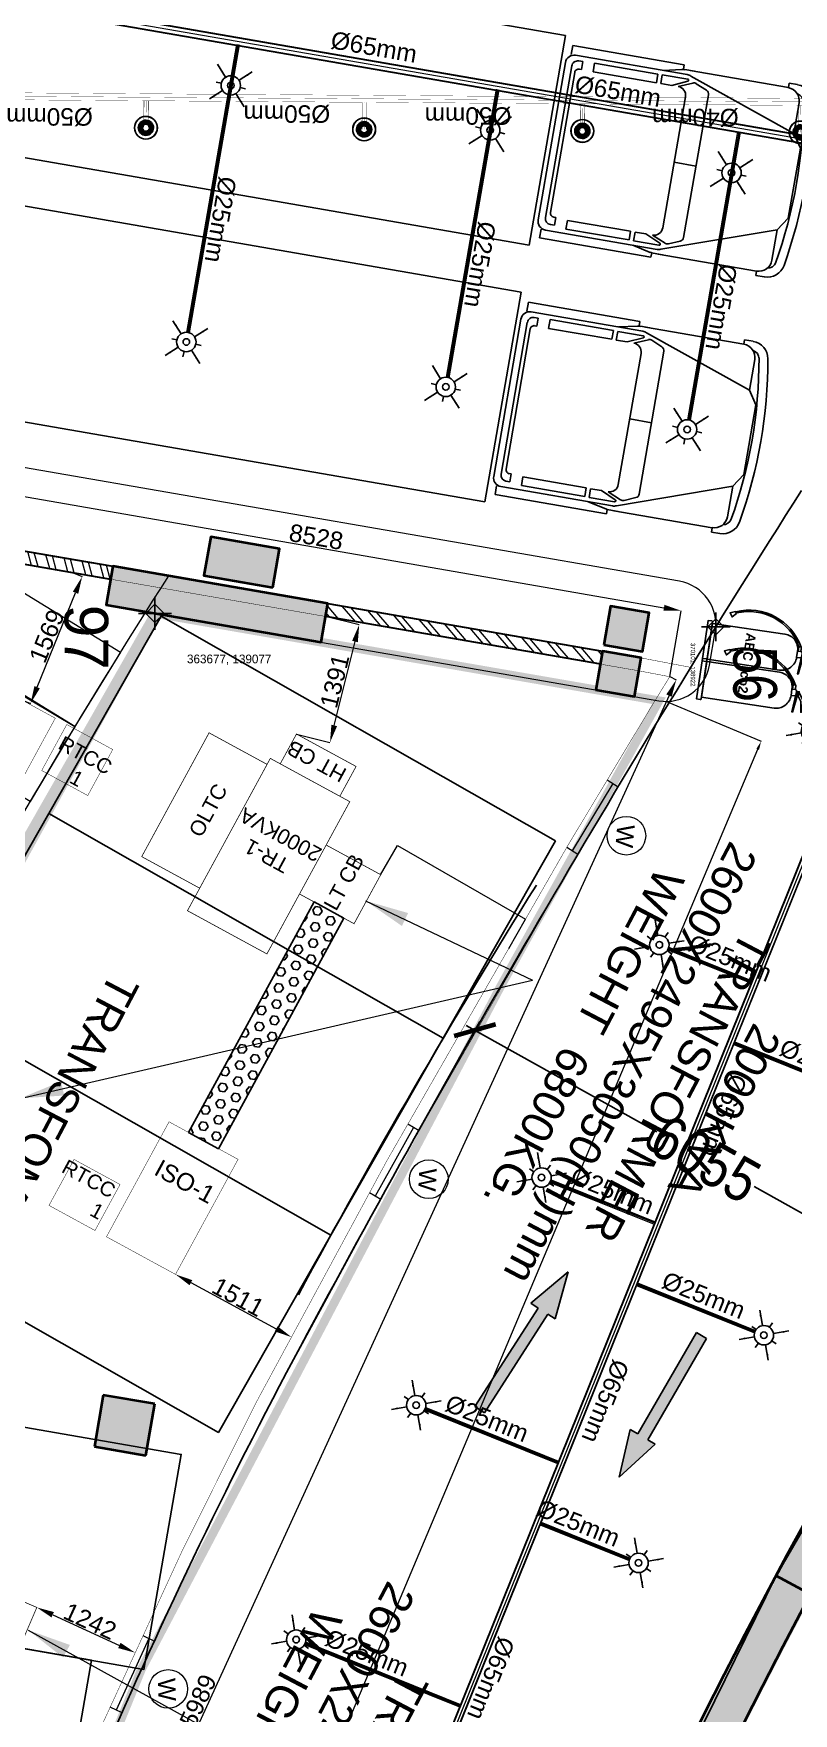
# Model space of a CAD drawing. Header units: inches. Extents: x 257070 to 799932, y -17980 to 269260.
# Drawn here: x 362286 to 370991, y 126474 to 145720 of the extents above; entities that cross this region are included whole.
import ezdxf

# ---------------------------------------------------------------- set-up
doc = ezdxf.new("R2010")
doc.units = ezdxf.units.IN
doc.header["$MEASUREMENT"] = 0
doc.header["$PDMODE"] = 99
doc.header["$PDSIZE"] = 100
for name, color, linetype in [('0-AES-F-SPRINKLER', 10, 'Continuous'), ('0-aes-ff Nozzel', 30, 'Continuous'), ('0-aes-water curtan pipe', 200, 'Continuous'), ('0-F-AES-FIRE EXTINGUISHER', 1, 'Continuous'), ("0_AES_DUCT MARKING'", 53, 'Continuous'), ('2 wheeler barrier', 170, 'Continuous'), ('basement1_AP$0$A-_ROAD----_E-_-', 2, 'Continuous'), ('basement1_AP$0$A-_SITELNSP_E-N-', 9, 'Continuous'), ('DSP_COLUMN HATCH', 8, 'Continuous'), ('DSP_MISCELANEOUS', 252, 'Continuous'), ('DSP_R.C.C. HATCH', 8, 'Continuous'), ('DSP_SLAB CO-ORDINATES', 160, 'Continuous'), ('DSP_TREE CO-ORDINATES', 206, 'Continuous'), ('RETAIL', 40, 'Continuous'), ('VL-EL-TRAY (TR-3)', 4, 'Continuous')]:
    doc.layers.add(name, color=color, linetype=linetype)
for name, color, linetype, lineweight in [('0-AES-F-SPRINKLER PIPE', 10, 'Continuous', 15), ('0-aes-FF-Sprinkler Header', 5, 'Continuous', 0), ('0-AES-P-INFRA', 7, 'Continuous', 13), ('07--DIM-2', 2, 'Continuous', 25), ('0_AES_TEXT', 7, 'Continuous', 9), ('E--CONCRETE-4', 4, 'Continuous', 40), ('E--CONCRETE-SHADE', 253, 'Continuous', 20), ('F--BRICKWALL HATCH', 252, 'Continuous', 20), ('F--BRICKWALL-3', 252, 'Continuous', 30), ('Q--KERBS-0', 1, 'Continuous', 20), ('Q--PARKING', 253, 'Continuous', 13), ('VL-MEP-EQPT', 6, 'Continuous', 0)]:
    doc.layers.add(name, color=color, linetype=linetype, lineweight=lineweight)
doc.layers.add('CORE - I', color=7, linetype='Continuous', true_color=0xffa824)
doc.styles.add('ARIAL', font='arial.ttf')
doc.styles.add('CG', font='GOTHICB.TTF')
doc.styles.add('ROMAND', font='arial.ttf')
doc.styles.add('RomanS', font='romans.shx')
doc.styles.get("Standard").update_dxf_attribs({"font": 'arial.ttf'})
doc.styles.add('TEXT style 175', font='GOTHIC.TTF')
doc.styles.add('TEXT style 200', font='ARIALN.TTF')
doc.styles.add('TEXT style 75', font='ARIALN.TTF')
doc.dimstyles.new('75', dxfattribs={"dimscale": 1.5, "dimtxt": 200, "dimasz": 113, "dimexe": 113, "dimexo": 0, "dimgap": 25, "dimtad": 0, "dimdec": 0, "dimrnd": 5, "dimzin": 0, "dimdsep": 46, "dimtxsty": 'TEXT style 75', "dimblk": 'ARCHTICK', "dimcen": 0.09, "dimdle": 113, "dimclrd": 8, "dimclre": 8, "dimclrt": 256, "dimadec": 0, "dimazin": 0, "dimtfac": 1, "dimtdec": 0, "dimtofl": 0, "dimtmove": 1, "dimatfit": 3, "dimldrblk": 'OPEN90', "dimfxl": 0, "dimtolj": 1, "dimtzin": 0, "dimarcsym": 0})
doc.dimstyles.new('AES DIM', dxfattribs={"dimtxt": 0.2, "dimasz": 0.15, "dimexe": 0, "dimexo": 0, "dimgap": 0.02, "dimtad": 1, "dimzin": 0, "dimdsep": 46, "dimtxsty": 'RomanS', "dimcen": 0, "dimclrd": 7, "dimclre": 7, "dimclrt": 7, "dimadec": 0, "dimazin": 0, "dimtfac": 1, "dimtix": 1, "dimtofl": 0, "dimtmove": 1, "dimatfit": 3, "dimfxl": 1, "dimtolj": 1, "dimtzin": 0, "dimlwd": -1, "dimlwe": -1, "dimarcsym": 0})
doc.dimstyles.new('AES-PLUMBING', dxfattribs={"dimtxt": 100, "dimasz": 100, "dimexe": 0, "dimexo": 0, "dimgap": 0.01, "dimtad": 1, "dimdec": 0, "dimdsep": 46, "dimtxsty": 'Standard', "dimcen": 10, "dimclrd": 7, "dimclre": 7, "dimclrt": 7, "dimadec": 0, "dimazin": 0, "dimtfac": 1, "dimtdec": 0, "dimtmove": 0, "dimatfit": 3, "dimfxl": 1, "dimlwd": -1, "dimlwe": -1, "dimarcsym": 1})
doc.dimstyles.new('ISO-25', dxfattribs={"dimtxt": 2.5, "dimasz": 2.5, "dimexe": 1.25, "dimexo": 0.625, "dimtad": 1, "dimtxsty": 'Standard', "dimcen": 2.5, "dimadec": 0, "dimazin": 0, "dimtfac": 1, "dimtmove": 0, "dimatfit": 3, "dimfxl": 1, "dimarcsym": 0})

# ---------------------------------------------------------------- blocks, each defined once
blk = doc.blocks.new('_ArchTick')
at = {"color": 0, "linetype": 'ByBlock', "const_width": 0.15}
blk.add_lwpolyline([(-0.5, -0.5), (0.5, 0.5)], dxfattribs=at)
blk = doc.blocks.new('*D272')
at = {"layer": '07--DIM-2', "color": 251, "lineweight": -2, "ltscale": 1000, "transparency": 16777216}
for p, q in [((366672, 133106), (367397, 134400)), ((367243, 134357), (369425, 133136)), ((372724, 131290), (370542, 132511)), ((371956, 130150), (372680, 131444))]:
    blk.add_line(p, q, dxfattribs=at)
at = {"layer": 'DEFPOINTS', "color": 0, "ltscale": 1000, "transparency": 16777216}
for p in [(367342, 134302), (366672, 133106, 0), (371956, 130150, 0)]:
    blk.add_point(p, dxfattribs=at)
at = {"layer": '07--DIM-2', "color": 251, "lineweight": -2, "ltscale": 1000, "transparency": 16777216, "xscale": 350, "yscale": 350, "zscale": 350}
for p, rotation in [((367342, 134302), 150.7722051800598), ((372625, 131346), 330.7722051800598)]:
    blk.add_blockref('_ArchTick', p, dxfattribs=dict(at, rotation=rotation))
at = {"layer": '07--DIM-2', "ltscale": 1000, "transparency": 16777216, "insert": (369983, 132824), "char_height": 500, "attachment_point": 5, "rotation": 330.7722, "style": 'TEXT style 75'}
blk.add_mtext('\\A1;6055', dxfattribs=at)
blk = doc.blocks.new('_Open90')
at = {"color": 0, "linetype": 'ByBlock', "lineweight": -2}
for p, q in [((0, 0), (-1, 0)), ((-0.5, 0.5), (0, 0)), ((0, 0), (-0.5, -0.5))]:
    blk.add_line(p, q, dxfattribs=at)
blk = doc.blocks.new('*U193')
at = {"layer": 'DSP_SLAB CO-ORDINATES', "color": 206}
for p, q in [((0, -188), (0, 188)), ((-188, 0), (188, 0))]:
    blk.add_line(p, q, dxfattribs=at)
at = {"layer": 'DSP_SLAB CO-ORDINATES', "color": 206, "ltscale": 3.5}
blk.add_lwpolyline([(-105, 0), (0, 106), (105, 0), (0, -105), (-105, 0)], dxfattribs=at)
at = {"layer": 'DEFPOINTS', "style": 'TEXT style 175'}
blk.add_attdef('CORDINATE', (367, -572), '', height=100, dxfattribs=at)
at = {"layer": 'DSP_SLAB CO-ORDINATES', "color": 214, "style": 'TEXT style 175'}
blk.add_attdef('NO.', (-1036, 98), '', height=500, rotation=270, dxfattribs=at)
blk = doc.blocks.new('basement1_AP$0$AUPLS009')
at = {"color": 0, "linetype": 'ByBlock'}
for p, q in [((-2.997, 1.22), (-10.363, 1.22)), ((-10.363, 1.22), (-10.363, -1.218)), ((-2.997, -1.218), (-2.997, 1.22)), ((-2.896, 1.119), (-2.896, 1.017)), ((-1.6, 1.119), (-2.896, 1.119)), ((-1.547, 1.016), (-2.845, 1.016)), ((-1.88, 0.965), (-2.616, 0.965)), ((-2.616, 0.864), (-2.616, 0.965)), ((-1.88, 0.864), (-1.88, 0.965)), ((-1.617, 1.063), (-1.829, 1.016)), ((-1.829, 0.864), (-1.829, 0.965)), ((-1.533, 0.965), (-1.829, 0.965)), ((-1.6, 1.068), (-1.6, 1.119)), ((-1.473, 1.067), (-1.583, 1.067)), ((-1.524, 1.067), (-0.381, 1.067)), ((-0.229, 0.559), (-1.503, 1.006)), ((-0.381, 1.118), (-0.282, 1.118)), ((-0.381, 1.067), (-0.381, 1.118)), ((-2.946, 0.914), (-2.946, -0.914)), ((-2.868, 0.889), (-2.868, -0.876)), ((-2.822, 0.821), (-2.822, -0.808)), ((-2.753, 0.958), (-2.799, 0.958)), ((-2.753, 0.866), (-2.776, 0.866)), ((-2.753, 0.958), (-2.753, 0.866)), ((-1.88, 0.864), (-2.616, 0.864)), ((-1.702, 0.864), (-1.829, 0.864)), ((-1.702, 0.864), (-1.528, 0.941)), ((-1.626, 0.864), (-1.468, 0.931)), ((-1.428, 0.931), (-1.301, 0.877)), ((-1.27, -0.83), (-1.27, 0.83)), ((-0.229, 0.559), (-0.229, 0.914)), ((-1.524, 0.762), (-1.524, -0.762)), ((-0.127, 0.406), (-0.229, 0.559)), ((-0.127, 0.406), (-0.127, -0.406)), ((-1.27, 0), (-1.524, 0)), ((-0.229, -0.559), (-1.503, -1.006)), ((-0.127, -0.406), (-0.229, -0.559)), ((-0.229, -0.559), (-0.229, -0.914)), ((-2.753, -0.945), (-2.799, -0.945)), ((-2.753, -0.853), (-2.776, -0.853)), ((-2.753, -0.945), (-2.753, -0.853)), ((-1.88, -0.864), (-2.616, -0.864)), ((-2.616, -0.864), (-2.616, -0.965)), ((-1.88, -0.864), (-1.88, -0.965)), ((-1.829, -0.864), (-1.829, -0.965)), ((-1.702, -0.864), (-1.829, -0.864)), ((-1.702, -0.864), (-1.528, -0.941)), ((-1.626, -0.864), (-1.468, -0.931)), ((-1.428, -0.931), (-1.301, -0.877)), ((-2.896, -1.116), (-2.896, -1.015)), ((-1.6, -1.116), (-2.896, -1.116)), ((-1.547, -1.016), (-2.845, -1.016)), ((-1.88, -0.965), (-2.616, -0.965)), ((-1.533, -0.965), (-1.829, -0.965)), ((-1.617, -1.063), (-1.829, -1.016)), ((-1.6, -1.066), (-1.6, -1.116)), ((-1.473, -1.067), (-1.583, -1.067)), ((-1.524, -1.067), (-0.381, -1.067)), ((-0.381, -1.067), (-0.381, -1.118)), ((-0.381, -1.118), (-0.282, -1.118)), ((-10.363, -1.218), (-2.997, -1.218))]:
    blk.add_line(p, q, dxfattribs=at)
for centre, radius, start, end in [((-2.845, 0.914), 0.102, 90, 180), ((-1.583, 0.914), 0.152, 90, 102.5288), ((-1.547, 0.914), 0.102, 64.6538, 90), ((-1.533, 0.952), 0.0127, 293.9625, 90), ((-0.381, 0.914), 0.152, 0, 90), ((-0.282, 0.914), 0.203, 9.8947, 90), ((-0.282, 0.914), 0.102, 9.8947, 80.8952), ((-2.799, 0.889), 0.0686, 90, 180), ((-2.776, 0.821), 0.0457, 90, 180), ((-1.626, 0.762), 0.102, 0, 90), ((-1.448, 0.885), 0.0508, 66.8014, 113.1986), ((-1.321, 0.83), 0.0508, 0, 66.8014), ((-5.524, 0), 5.423, 350.009, 9.991), ((-5.524, 0), 5.524, 350.1053, 9.8947), ((-1.626, -0.762), 0.102, 270, 0), ((-2.845, -0.914), 0.102, 180, 270), ((-2.799, -0.876), 0.0686, 180, 270), ((-2.776, -0.808), 0.0457, 180, 270), ((-1.533, -0.952), 0.0127, 270, 66.0375), ((-1.448, -0.885), 0.0508, 246.8014, 293.1986), ((-1.321, -0.83), 0.0508, 293.1986, 0), ((-0.381, -0.914), 0.152, 270, 0), ((-0.282, -0.914), 0.203, 270, 350.1053), ((-0.282, -0.914), 0.102, 279.1048, 350.1053), ((-1.583, -0.914), 0.152, 257.4712, 270), ((-1.547, -0.914), 0.102, 270, 295.3462)]:
    blk.add_arc(centre, radius, start, end, dxfattribs=at)
blk = doc.blocks.new('basement1_AP$0$AR-DIR-A')
h = blk.add_hatch()
h.set_pattern_fill('ANSI31', color=8)
h.paths.add_polyline_path([(158, -458), (26, -458), (26, -1800), (-74, -1800), (92, -2335), (258, -1800), (158, -1800)])
at = {"layer": 'DSP_MISCELANEOUS', "color": 8}
for p, q in [((158, -458), (26, -458)), ((26, -458), (26, -1800)), ((158, -458), (158, -1800)), ((26, -1800), (-74, -1800)), ((-74, -1800), (92, -2335)), ((258, -1800), (92, -2335)), ((158, -1800), (258, -1800))]:
    blk.add_line(p, q, dxfattribs=at)
blk = doc.blocks.new('*U452')
at = {"layer": 'DSP_TREE CO-ORDINATES', "color": 162}
for p, q in [((0, -329), (0, 329)), ((-329, 0), (329, 0))]:
    blk.add_line(p, q, dxfattribs=at)
at = {"layer": 'DSP_TREE CO-ORDINATES', "color": 162, "ltscale": 3.5}
blk.add_lwpolyline([(-185, 0), (0, 185), (185, 0), (0, -184), (-185, 0)], dxfattribs=at)
at = {"layer": 'DEFPOINTS', "style": 'TEXT style 175'}
blk.add_attdef('CORDINATE', (367, -572), '', height=100, dxfattribs=at)
at = {"layer": 'DSP_TREE CO-ORDINATES', "color": 164, "style": 'TEXT style 200'}
blk.add_attdef('NO.', (445, 402), '', height=1000, dxfattribs=at)
blk = doc.blocks.new('*D606')
at = {"layer": '0-AES-F-SPRINKLER PIPE', "color": 7, "ltscale": 1000, "transparency": 16777216}
for p, q in [((369536, 138069), (370621, 137612)), ((358957, 109919), (370582, 137520)), ((357833, 110284), (358918, 109827))]:
    blk.add_line(p, q, dxfattribs=at)
for points in [[(370567, 137526), (370597, 137513), (370621, 137612)], [(358942, 109926), (358972, 109913), (358918, 109827)]]:
    blk.add_solid(points, dxfattribs=at)
at = {"layer": 'DEFPOINTS', "color": 0, "ltscale": 1000, "transparency": 16777216}
for p in [(369536, 138069, 0), (370621, 137612), (357833, 110284, 0)]:
    blk.add_point(p, dxfattribs=at)
at = {"layer": '0-AES-F-SPRINKLER PIPE', "color": 7, "ltscale": 1000, "transparency": 16777216, "insert": (364722, 123739), "char_height": 100, "attachment_point": 5, "rotation": 67.1596}
blk.add_mtext('30149', dxfattribs=at)
blk = doc.blocks.new('*D615')
at = {"layer": '0-AES-P-INFRA', "color": 7, "ltscale": 1000, "transparency": 16777216}
for p, q in [((361172, 139815), (361303, 140571)), ((361500, 140536), (369508, 139142)), ((369574, 138352), (369705, 139107))]:
    blk.add_line(p, q, dxfattribs=at)
for points in [[(361506, 140569), (361495, 140503), (361303, 140571)], [(369514, 139175), (369502, 139109), (369705, 139107)]]:
    blk.add_solid(points, dxfattribs=at)
at = {"layer": 'DEFPOINTS', "color": 0, "ltscale": 1000, "transparency": 16777216}
for p in [(361172, 139815, 0), (369705, 139107), (369574, 138352, 0)]:
    blk.add_point(p, dxfattribs=at)
at = {"layer": '0-AES-P-INFRA', "color": 7, "ltscale": 1000, "transparency": 16777216, "insert": (365524, 139953), "char_height": 200, "attachment_point": 5, "rotation": 350.121}
blk.add_mtext('\\A1;8528', dxfattribs=at)
blk = doc.blocks.new('*D645')
at = {"layer": '0-AES-P-INFRA', "color": 7, "ltscale": 1000, "transparency": 16777216}
for p, q in [((11103, -14748), (11295, -14413)), ((11295, -14413), (12763, -15256)), ((12571, -15590), (12763, -15256))]:
    blk.add_line(p, q, dxfattribs=at)
for points in [[(11295, -14413), (11295, -14413), (11295, -14413)], [(12763, -15256), (12763, -15256), (12763, -15256)]]:
    blk.add_solid(points, dxfattribs=at)
at = {"layer": 'DEFPOINTS', "color": 0, "ltscale": 1000, "transparency": 16777216}
for p in [(11103, -14748, 0), (12763, -15256), (12571, -15590, 0)]:
    blk.add_point(p, dxfattribs=at)
at = {"layer": '0-AES-P-INFRA', "color": 7, "ltscale": 1000, "transparency": 16777216, "insert": (12029, -14834), "char_height": 0.2, "attachment_point": 5, "rotation": 330.1428, "style": 'RomanS'}
blk.add_mtext('\\A1;1692.29', dxfattribs=at)
blk = doc.blocks.new('*D622')
at = {"layer": '0-AES-P-INFRA', "color": 7, "ltscale": 1000, "transparency": 16777216}
blk.add_line((364088, 131409), (365065, 130881), dxfattribs=at)
for points in [[(364104, 131438), (364072, 131380), (363912, 131504)], [(365081, 130910), (365049, 130851), (365241, 130785)]]:
    blk.add_solid(points, dxfattribs=at)
at = {"layer": 'DEFPOINTS', "color": 0, "ltscale": 1000, "transparency": 16777216}
for p in [(363912, 131504, 0), (365241, 130785, 0), (365241, 130785)]:
    blk.add_point(p, dxfattribs=at)
at = {"layer": '0-AES-P-INFRA', "color": 7, "ltscale": 1000, "transparency": 16777216, "insert": (364630, 131244), "char_height": 200, "attachment_point": 5, "rotation": 331.5995}
blk.add_mtext('\\A1;1511', dxfattribs=at)
blk = doc.blocks.new('*D623')
at = {"layer": '0-AES-P-INFRA', "color": 7, "ltscale": 1000, "transparency": 16777216}
for p, q in [((365632, 139045), (366017, 138949)), ((365731, 137793), (365969, 138755)), ((365298, 137695), (365682, 137599))]:
    blk.add_line(p, q, dxfattribs=at)
for points in [[(365936, 138763), (366001, 138747), (366017, 138949)], [(365698, 137801), (365763, 137785), (365682, 137599)]]:
    blk.add_solid(points, dxfattribs=at)
at = {"layer": 'DEFPOINTS', "color": 0, "ltscale": 1000, "transparency": 16777216}
for p in [(365632, 139045, 0), (366017, 138949), (365298, 137695, 0)]:
    blk.add_point(p, dxfattribs=at)
at = {"layer": '0-AES-P-INFRA', "color": 7, "ltscale": 1000, "transparency": 16777216, "insert": (365737, 138302), "char_height": 200, "attachment_point": 5, "rotation": 76.0908}
blk.add_mtext('\\A1;1391', dxfattribs=at)
blk = doc.blocks.new('*D625')
at = {"layer": '0-AES-P-INFRA', "color": 7, "ltscale": 1000, "transparency": 16777216}
blk.add_line((362505, 127604), (363269, 127252), dxfattribs=at)
for points in [[(362519, 127635), (362491, 127574), (362323, 127688)], [(363283, 127283), (363255, 127222), (363451, 127169)]]:
    blk.add_solid(points, dxfattribs=at)
at = {"layer": 'DEFPOINTS', "color": 0, "ltscale": 1000, "transparency": 16777216}
for p in [(362323, 127688), (363451, 127169, 0), (363451, 127169)]:
    blk.add_point(p, dxfattribs=at)
at = {"layer": '0-AES-P-INFRA', "color": 7, "ltscale": 1000, "transparency": 16777216, "insert": (362934, 127531), "char_height": 200, "attachment_point": 5, "rotation": 335.2815}
blk.add_mtext('\\A1;1242', dxfattribs=at)
blk = doc.blocks.new('*D628')
at = {"layer": '0-AES-P-INFRA', "color": 7, "ltscale": 1000, "transparency": 16777216}
for p, q in [((362730, 139545), (362843, 139499)), ((362327, 138231), (362767, 139314)), ((362140, 138091), (362252, 138046))]:
    blk.add_line(p, q, dxfattribs=at)
for points in [[(362736, 139326), (362798, 139301), (362843, 139499)], [(362296, 138244), (362358, 138218), (362252, 138046)]]:
    blk.add_solid(points, dxfattribs=at)
at = {"layer": 'DEFPOINTS', "color": 0, "ltscale": 1000, "transparency": 16777216}
for p in [(362730, 139545, 0), (362843, 139499), (362140, 138091)]:
    blk.add_point(p, dxfattribs=at)
at = {"layer": '0-AES-P-INFRA', "color": 7, "ltscale": 1000, "transparency": 16777216, "insert": (362439, 138816), "char_height": 200, "attachment_point": 5, "rotation": 67.8831}
blk.add_mtext('\\A1;1569', dxfattribs=at)
blk = doc.blocks.new('*D636')
at = {"color": 7, "ltscale": 1000, "transparency": 16777216}
for p, q in [((369574, 138352), (369649, 138317)), ((369566, 138135), (358923, 114865)), ((358764, 114717), (358840, 114683))]:
    blk.add_line(p, q, dxfattribs=at)
for points in [[(369535, 138149), (369596, 138122), (369649, 138317)], [(358892, 114878), (358953, 114851), (358840, 114683)]]:
    blk.add_solid(points, dxfattribs=at)
at = {"layer": 'DEFPOINTS', "color": 0, "ltscale": 1000, "transparency": 16777216}
for p in [(369574, 138352), (358764, 114717, 0), (358840, 114683)]:
    blk.add_point(p, dxfattribs=at)
at = {"color": 7, "ltscale": 1000, "transparency": 16777216, "insert": (364139, 126548), "char_height": 200, "attachment_point": 5, "rotation": 65.4228}
blk.add_mtext('\\A1;25989', dxfattribs=at)
blk = doc.blocks.new('A$C38B57D14')
at = {"color": 1}
for points in [[(331, 896), (325, 904), (325, 916), (402, 968), (508, 968), (508, 962), (412, 947), (356, 908), (345, 896), (331, 896)], [(356, 908), (519, 886), (518, 881), (345, 896)]]:
    blk.add_lwpolyline(points, dxfattribs=at)
blk.add_lwpolyline([(270, 858, 0.380099), (48, 245), (37, 237, -0.385151), (270, 877)], format="xyb", dxfattribs=at)
for points in [[(311, 851), (370, 851, -0.414214), (507, 714), (507, 42), (174, 42), (174, 714, -0.414214)], [(311, 851), (370, 851), (370, 882, 0.414214), (356, 896), (325, 896, 0.414214), (311, 882)], [(161, 42), (521, 42, -0.414214), (529, 34), (529, 0), (153, 0), (153, 34, -0.414214)]]:
    blk.add_lwpolyline(points, format="xyb", close=True, dxfattribs=at)
for points in [[(311, 882), (270, 882), (270, 856), (311, 856)], [(325, 896), (356, 896), (356, 921), (325, 921)], [(35, 235), (51, 247), (89, 211), (55, 187)]]:
    blk.add_lwpolyline(points, close=True, dxfattribs=at)
blk.add_circle((341, 908), 7.79, dxfattribs=at)
at = {"color": 7, "style": 'CG'}
blk.add_text('ABC', height=88.5, dxfattribs=at).set_placement((211, 364))
blk = doc.blocks.new('A$C1C2B0A82')
at = {"color": 1}
for points in [[(414, 1120), (407, 1130), (407, 1145), (503, 1209), (635, 1209), (636, 1202), (516, 1184), (446, 1135), (431, 1120), (414, 1120)], [(446, 1135), (649, 1108), (648, 1102), (431, 1120)]]:
    blk.add_lwpolyline(points, dxfattribs=at)
blk.add_lwpolyline([(338, 1073, 0.380099), (61, 306), (47, 296, -0.385151), (338, 1096)], format="xyb", dxfattribs=at)
for points in [[(389, 1064), (463, 1064, -0.414214), (634, 893), (634, 52), (218, 52), (218, 893, -0.414214)], [(389, 1064), (463, 1064), (463, 1103, 0.414214), (446, 1120), (407, 1120, 0.414214), (389, 1103)], [(201, 52), (651, 52, -0.414214), (661, 42), (661, 0), (191, 0), (191, 42, -0.414214)]]:
    blk.add_lwpolyline(points, format="xyb", close=True, dxfattribs=at)
for points in [[(389, 1103), (338, 1103), (338, 1070), (389, 1070)], [(407, 1120), (446, 1120), (446, 1151), (407, 1151)], [(44, 294), (64, 308), (111, 264), (69, 234)]]:
    blk.add_lwpolyline(points, close=True, dxfattribs=at)
blk.add_circle((426, 1135), 9.74, dxfattribs=at)
at = {"color": 7, "style": 'CG'}
blk.add_text('co2', height=110.6, dxfattribs=at).set_placement((264, 455))
blk = doc.blocks.new('*U734')
at = {"layer": '0-AES-F-SPRINKLER PIPE', "color": 200, "lineweight": 30, "const_width": 2.67}
for points in [[(-1770300, 98912), (-1770300, 48792)], [(-1770220, 98912), (-1770220, 48792)]]:
    blk.add_lwpolyline(points, dxfattribs=at)
at = {"layer": '0-AES-F-SPRINKLER PIPE', "color": 252, "lineweight": 30, "const_width": 2.67}
blk.add_lwpolyline([(-1770260, 98912), (-1770260, 48792)], dxfattribs=at)
blk = doc.blocks.new('*U701')
at = {"layer": '0-aes-FF-Sprinkler Header', "color": 1, "const_width": 5}
for points in [[(12087231, -3664419), (12087541, -3664419)], [(12087231, -3664469), (12087541, -3664469)]]:
    blk.add_lwpolyline(points, dxfattribs=at)
at = {"layer": '0-aes-FF-Sprinkler Header', "color": 8, "const_width": 2}
blk.add_lwpolyline([(12087231, -3664444), (12087541, -3664444)], dxfattribs=at)
blk = doc.blocks.new('Nozzel')
at = {"transparency": 33554585}
h = blk.add_hatch(color=30, dxfattribs=at)
h.dxf.hatch_style = 1
edge = h.paths.add_edge_path()
edge.add_ellipse((-1664094, 224269), major_axis=(0.9, 87), ratio=1, start_angle=0, end_angle=360)
edge = h.paths.add_edge_path(flags=16)
edge.add_arc((-1664094, 224269), 40, 0, 360)
blk.add_circle((-1664094, 224269), 40)
at = {"layer": '0-AES-F-SPRINKLER', "color": 13}
blk.add_circle((-1664094, 224269), 131, dxfattribs=at)
for major_axis, start_param, end_param in [((1, 130), 1.575618, 7.858803), ((0.9, 87), 1.580914353715009, 7.864099660894595)]:
    blk.add_ellipse((-1664094, 224269), major_axis=major_axis, ratio=1, start_param=start_param, end_param=end_param, dxfattribs=at)
at = {"layer": '0-AES-F-SPRINKLER PIPE', "lineweight": 30, "rotation": 180}
blk.add_blockref('*U701', (10423137, -3440175), dxfattribs=at)
blk = doc.blocks.new('*U603')
at = {"layer": '0-AES-F-SPRINKLER'}
for p, q in [((171672, 56809), (171672, 56871)), ((171562, 56699), (171500, 56699)), ((171672, 56588), (171672, 56526)), ((171783, 56699), (171845, 56699))]:
    blk.add_line(p, q, dxfattribs=at)
for radius in [111, 37.8]:
    blk.add_circle((171672, 56699), radius, dxfattribs=at)
at = {"layer": '0-AES-F-SPRINKLER PIPE'}
for points, override in [([(171468, 56903), (171594, 56777)], {"dimasz": 70, "dimtad": 0, "dimfxl": 13, "dimarcsym": 1}), ([(171877, 56903), (171751, 56777)], {"dimasz": 70, "dimtad": 0, "dimfxl": 13, "dimarcsym": 1}), ([(171468, 56494), (171594, 56620)], {"dimasz": 70, "dimtad": 0, "dimfxl": 13, "dimarcsym": 1}), ([(171877, 56494), (171751, 56620)], {"dimasz": 70, "dimgap": 0.625, "dimtad": 0, "dimfxl": 13, "dimarcsym": 1})]:
    blk.add_leader(points, dimstyle='ISO-25', override=override, dxfattribs=at)
blk = doc.blocks.new('A$C5579145F')
at = {"layer": 'VL-EL-TRAY (TR-3)'}
h = blk.add_hatch(dxfattribs=at)
h.set_pattern_fill('HEX', color=256, scale=431.769147, angle=-7.5308561, style=0)
h.set_pattern_definition([(352.469144, (-757856.49, 56321.08), (12.251599, 92.674437), [53.971143, -107.942287]), (112.469144, (-757856.49, 56321.08), (-86.384216, -35.727023), [53.971143, -107.942287]), (52.469144, (-757802.985, 56314.01), (-74.132618, 56.947414), [53.971143, -107.942287])])
h.paths.add_polyline_path([(10682.301, -15243.62), (9245.249, -17884.749), (8903.767, -17698.946), (10340.819, -15057.818)])
at = {"layer": '0-AES-P-INFRA', "ltscale": 1000, "const_width": 5, "elevation": 0}
for points in [[(5937.356, -10848.479), (10498.09, -11639.347), (11829.57, -11870.364), (13263.731, -12119.197), (14089.414, -12262.282), (14655.772, -12370.261), (14288.669, -12970.041), (13365.119, -14507.61), (11307.909, -18091.398), (9809.722, -20862.181), (8964.053, -22558.626), (7727.773, -25244.209)], [(6012.567, -11013.76), (10472.461, -11787.141), (11803.927, -12018.156), (13238.089, -12266.989), (14062.56, -12409.864), (14414.587, -12476.98), (14160.404, -12892.268), (13235.767, -14431.646), (11176.869, -18018.376), (9676.589, -20793.03), (8828.77, -22493.788), (7591.016, -25182.573)]]:
    blk.add_lwpolyline(points, dxfattribs=at)
at = {"layer": '0-AES-P-INFRA', "const_width": 8.635, "elevation": 0}
for points in [[(9030.302, -14900.204), (9802.085, -13481.76), (9137.616, -13120.219), (8365.833, -14538.663)], [(9953.009, -13475.4), (10138.732, -13134.064), (10821.406, -13505.51), (10635.682, -13846.847)], [(8889.978, -15158.103), (9839.23, -13413.493), (10749.461, -13908.754), (9800.21, -15653.365)], [(10173.72, -14966.899), (10479.131, -14405.589), (11104.157, -14745.669), (10798.746, -15306.978)], [(6806.87, -22987.919), (7164.16, -23140.719), (6858.56, -23855.299), (6501.27, -23702.499)]]:
    blk.add_lwpolyline(points, close=True, dxfattribs=at)
at = {"layer": 'basement1_AP$0$A-_ROAD----_E-_-', "color": 8}
blk.add_arc((65555.277, -49710.069, 0), 62767.567, 151.4385778, 156.40370099, dxfattribs=at)
at = {"layer": 'VL-EL-TRAY (TR-3)', "elevation": 0}
blk.add_lwpolyline([(10682.301, -15243.62), (9245.249, -17884.749), (8903.767, -17698.946), (10340.819, -15057.818)], close=True, dxfattribs=at)
at = {"layer": 'VL-MEP-EQPT', "color": 1}
for p, q in [((13825.516, -13741.093, 0), (13698.086, -13661.957, 0)), ((13761.801, -13701.525, 0), (13298.349, -14473.141, 0)), ((13362.081, -14512.719, 0), (13234.617, -14433.562, 0)), ((11480.273, -17642.437, 0), (11040.6, -18427.845, 0)), ((11545.167, -17680.04, 0), (11415.38, -17604.833, 0)), ((11105.511, -18465.458, 0), (10975.689, -18390.231, 0)), ((8516.57, -23530.663, 0), (8381.257, -23465.925, 0)), ((8448.913, -23498.294, 0), (8072.546, -24315.929, 0)), ((8140.221, -24348.307, 0), (8004.871, -24283.551, 0))]:
    blk.add_line(p, q, dxfattribs=at)
at = {"layer": 'VL-MEP-EQPT', "const_width": 5, "elevation": 0}
for points in [[(5868.56, -13839.827), (6585.467, -12522.237), (7376.021, -12952.381), (6659.114, -14269.971)], [(7747.605, -13838.688), (8034.368, -13311.652), (7507.332, -13024.889), (7220.569, -13551.925)], [(9469.785, -18006.92), (8752.878, -19324.51), (7962.324, -18894.365), (8679.231, -17576.775)], [(7590.74, -18008.059), (7303.977, -18535.095), (7831.013, -18821.858), (8117.776, -18294.822)]]:
    blk.add_lwpolyline(points, close=True, dxfattribs=at)
at = {"layer": 'VL-MEP-EQPT', "color": 1}
for centre in [(13918.131, -14298.618, 0), (11654.764, -18234.477, 0), (8669.549, -24074.731, 0)]:
    blk.add_circle(centre, 221.527, dxfattribs=at)
at = {"layer": '0_AES_TEXT'}
for s, insert, char_height, width, attachment_point, rotation, style in [('\\pi10.03705;RTCC\\P\\pi245.10727; 1', (7466.282, -13143.355, 0), 167.53181, 642.43308, 1, 331.4491487, 'ROMAND'), ('HT CB', (10729.295, -13541.746, 0), 172.7077, 887.49189, 7, 151.4491679, 'ROMAND'), ('OLTC', (9049.722, -14332.405, 0), 172.7077, 887.49189, 7, 61.4491679, 'ROMAND'), ('\\pi267.70041;{\\C7;TR-1\\P\\pi4.3978;2000KVA}', (10449.324, -14456.653, 0), 172.70766, 1021.59761, 7, 151.4491679, 'ARIAL'), ('LT CB', (10595.432, -15173.433, 0), 172.7077, 887.49189, 7, 61.4491679, 'ROMAND'), ('RTCC\\P 1', (7872.063, -18703.392, 0), 167.5318, 642.43308, 9, 331.4491679, 'ROMAND'), ('ISO-1', (8491.417, -18176.699, 0), 200, 713.58052, 7, 331.4491679, 'ARIAL')]:
    blk.add_mtext(s, dxfattribs=dict(at, insert=insert, char_height=char_height, width=width, attachment_point=attachment_point, rotation=rotation, style=style))
at = {"layer": 'VL-MEP-EQPT', "color": 1, "attachment_point": 1, "style": 'ARIAL'}
for s, insert, char_height, width, rotation in [('W', (14014.136, -14180.89, 0), 200, 262.57299, 265.0958587), ('TRANSFOMER ROOM', (8344.692, -16012.206, 0), 363.1232, 8730.90121, 242.2507525), ('W', (11747.129, -18113.872, 0), 200, 262.57299, 266.8457517), ('W', (8752.115, -23947.218, 0), 200, 262.57299, 271.3687746)]:
    blk.add_mtext(s, dxfattribs=dict(at, insert=insert, char_height=char_height, width=width, rotation=rotation))
at = {"layer": 'VL-MEP-EQPT', "color": 7, "char_height": 363.1232, "width": 4823.66675, "attachment_point": 1, "rotation": 242.2507525, "style": 'ARIAL'}
for insert in [(16332.065, -15403.429, 0), (12411.689, -23878.702, 0)]:
    blk.add_mtext('\\pi1347.10959;2000KVA \\P\\pi462.33738;TRANSFORMER\\P\\pi-370.17085;2600X2495X3050(H)mm\\P\\pi280.40424;WEIGHT  6800KG.', dxfattribs=dict(at, insert=insert))
at = {"ltscale": 1000}
dim = blk.add_aligned_dim(p1=(14414.587, -12476.98, 0), p2=(3605.231, -36111.478, 0), distance=82.781, dimstyle='AES DIM', override={"dimscale": 1}, dxfattribs=at)
dim.commit()
dim.dimension.update_dxf_attribs({"geometry": '*D636', "text_midpoint": (8979.644, -24280.387, 0), "insert": (-355159.022, -150828.656)})
at = {"layer": '0-AES-P-INFRA', "ltscale": 1000}
for p1, p2, distance, picture, middle in [((6012.567, -11013.76, 0), (14414.587, -12476.98, 0), 767.107, '*D615', (10365.101, -10875.298, 0)), ((6980.744, -12737.309, 0), (7571.345, -11284.064, 0), -121.177, '*D628', (7279.942, -12012.27, 0)), ((10138.732, -13134.064, 0), (10473.09, -11783.917, 0), -396.351, '*D623', (10577.909, -12526.35, 0)), ((8752.878, -19324.51, 0), (10082.032, -20043.195, 0), 0, '*D622', (9471.216, -19584.426, 0)), ((7164.16, -23140.719, 0), (8291.966, -23659.893, 0), 0, '*D625', (7775.328, -23297.632, 0))]:
    dim = blk.add_aligned_dim(p1=p1, p2=p2, distance=distance, dimstyle='AES DIM', override={"dimscale": 1}, dxfattribs=at)
    dim.commit()
    dim.dimension.update_dxf_attribs({"geometry": picture, "text_midpoint": middle, "insert": (-355159.022, -150828.656)})
dim = blk.add_aligned_dim(p1=(11103.043, -14747.716, 0), p2=(12570.716, -15590.208, 0), distance=385.688, dimstyle='AES DIM', override={"dimscale": 1}, dxfattribs=at)
dim.commit()
dim.dimension.update_dxf_attribs({"geometry": '*D645', "text_midpoint": (12028.95, -14834.363, 0)})
at = {"layer": '0-AES-P-INFRA', "color": 7, "ltscale": 1000}
for points in [[(10930.756, -15044.982, 0), (12844.074, -15952.816, 0)], [(6972.512, -17308.083, 0), (12844.074, -15952.816, 0)], [(7066.151, -23400.431, 0), (9428.404, -24707.309, 0)]]:
    blk.add_leader(points, dimstyle='AES DIM', override={"dimscale": 1, "dimasz": 500, "dimtad": 0}, dxfattribs=at)

msp = doc.modelspace()

# ---------------------------------------------------------------- hatches: boundary and pattern name
at = {"layer": 'DSP_COLUMN HATCH', "ltscale": 3.5}
h = msp.add_hatch(color=8, dxfattribs=at)
h.paths.add_polyline_path([(365722.2, -53.8), (366489.1, 28236.6), (398382.7, 27372), (398078, 16131.2), (422688.6, 15464), (424374.5, 77657.1), (363312.5, 79312.4, -0.217857), (379658.1, 140443.8, 0.0248652), (381874.1, 143466.9, 0.0677243), (386435.5, 152972.3, 0.0584537), (387935.8, 160119.4, -0.0351298), (388382, 166730.6, -0.0975994), (389786, 170013.7, -0.0225225), (391669.6, 172621.5, 0.2538416), (393169.6, 181983.6, 0.1875484), (370106.1, 207237.2), (370663.7, 210916.7), (290410.6, 215642.7), (285983.7, 161207.5), (285186.3, 161272.3), (282579.6, 129219.4), (284719.3, 124703.3), (284181.7, 118092.8), (281340.4, 113981.8), (280116.2, 98928.1), (280913.6, 98863.3), (273089.7, 2658.2)])
h.paths.add_polyline_path([(281398.6, 99275.3), (280601.2, 99340.2), (281779.2, 113825.1), (284620.4, 117936.2), (285177.6, 124787), (283037.9, 129303.1), (285598.3, 160787.3), (286395.7, 160722.5), (290823.4, 215167.6), (370144.9, 210496.5), (369611.7, 206978.6, -0.189327), (392747.4, 181827.8, -0.2535576), (391315, 172898.6, 0.0224715), (389411.9, 170263.9, 0.0979176), (387938.4, 166808.2, 0.0351034), (387485.7, 160139.2, -0.0583058), (386008, 153113, -0.0677412), (381498.4, 143714.5, -0.0248531), (379309.9, 140729, 0.218943), (362922.8, 78922.8), (423963.9, 77268.1), (422299.6, 15874.7), (398488.7, 16520.2), (398793.4, 27761), (366100.1, 28647.3), (365334.5, 407.7), (273576.7, 3094.1)], flags=16)
at = {"layer": 'E--CONCRETE-SHADE'}
for points in [[(365026.5, 139374.3), (365103.6, 139817.6), (364315.4, 139954.7), (364238.3, 139511.3)], [(365657.3, 139190.3), (363194, 139617.2), (363117.2, 139173.8), (365580.4, 138746.9)]]:
    msp.add_hatch(color=8, dxfattribs=at).paths.add_polyline_path(points)
at = {"layer": 'E--CONCRETE-SHADE', "ltscale": 3.5}
h = msp.add_hatch(color=8, dxfattribs=at)
h.dxf.hatch_style = 1
h.paths.add_polyline_path([(368894.7, 139160.4), (368817.8, 138717), (369261.2, 138640.2), (369338.1, 139083.6)])
h = msp.add_hatch(color=8, dxfattribs=at)
h.dxf.hatch_style = 1
h.paths.add_polyline_path([(368728.2, 138199.7), (369171.6, 138122.9), (369248.4, 138566.3), (368805, 138643.1)])
h = msp.add_hatch(color=8, dxfattribs=at)
h.dxf.hatch_style = 1
h.paths.add_polyline_path([(363676.3, 130018.8), (363085.1, 130121.2), (362982.7, 129530), (363573.9, 129427.6)])
at = {"layer": 'F--BRICKWALL HATCH', "ltscale": 0.1}
h = msp.add_hatch(dxfattribs=at)
h.set_pattern_fill('STEEL', color=8, scale=60, angle=60, style=0)
h.set_pattern_definition([(105, (8796.36, -685026.5), (-184.00887, -49.30503), []), (105, (8713.87, -684978.88), (-184.00887, -49.30503), [])])
h.paths.add_polyline_path([(357038.7, 140682.3), (357125.7, 140516.6), (363168.3, 139469.4), (363193.7, 139615.7)])
at = {"layer": 'F--BRICKWALL HATCH', "ltscale": 2}
h = msp.add_hatch(dxfattribs=at)
h.set_pattern_fill('ANSI32', color=8, scale=20, angle=0.00003, style=0)
h.set_pattern_definition([(310.35072, (275491.4, 215865.78), (145.17918, 123.34203), []), (310.35072, (275484.13, 215776.27), (145.17918, 123.34203), [])])
h.paths.add_polyline_path([(368780, 138498.6), (368805, 138643.2), (365657, 139189.3), (365631.9, 139044.8)])

# ---------------------------------------------------------------- linework, layer by layer
at = {"layer": '0-AES-F-SPRINKLER PIPE', "ltscale": 1000, "elevation": 0}
for points in [[(359442.3, 146482.1), (373743.4, 144003.6)], [(359443.7, 146490), (373744.8, 144011.5)], [(359450.5, 146529.4), (373751.6, 144050.9)], [(359457.4, 146568.8), (373758.4, 144090.3)], [(359458.7, 146576.7), (373759.8, 144098.2)], [(364611.8, 145596.2), (364039.9, 142296.6)], [(364614.7, 145595.7), (364043, 142296.5)], [(364627.1, 145593.6), (364055.4, 142295)], [(364639.4, 145591.4), (364067.6, 142292.2)], [(364642.3, 145590.9), (364070.5, 142291.3)], [(367584.2, 145081.5), (367012.3, 141781.9)], [(367587.1, 145081), (367015.4, 141781.8)], [(367599.5, 145078.9), (367027.8, 141780.3)], [(367611.8, 145076.7), (367040, 141777.5)], [(367614.7, 145076.2), (367042.9, 141776.6)], [(370349, 144594.1), (369777.2, 141294.5)], [(370352, 144593.6), (369780.2, 141294.3)], [(370364.3, 144591.4), (369792.6, 141292.9)], [(370376.6, 144589.3), (369804.8, 141290.1)], [(370379.6, 144588.8), (369807.7, 141289.2)], [(369551.6, 135222.9), (370505.8, 134838.5)], [(369553.1, 135225.5), (370506.9, 134841.3)], [(369558.4, 135236.8), (370511.6, 134852.9)], [(369562.4, 135248.7), (370516.3, 134864.5)], [(369563.2, 135251.6), (370517.4, 134867.3)], [(370312.5, 134152.5), (371899.7, 133513.1)], [(370317.1, 134164.1), (371905, 133524.5)], [(370318.3, 134166.9), (371906.5, 133527.1)], [(370306.7, 134138.2), (371894.9, 133498.4)], [(370307.8, 134140.9), (371895.7, 133501.3)], [(368202.7, 132558.1), (369393.9, 132078.2)], [(368204.2, 132560.7), (369395, 132081)], [(368209.5, 132572), (369399.7, 132092.6)], [(368213.6, 132583.9), (369404.3, 132104.2)], [(368214.3, 132586.8), (369405.5, 132107)], [(369194.8, 131377.9), (370546, 130833.6)], [(369195.9, 131380.7), (370546.8, 130836.5)], [(369200.6, 131392.3), (370550.8, 130848.3)], [(369205.2, 131403.9), (370556.1, 130859.7)], [(369206.3, 131406.6), (370557.6, 130862.3)], [(366766.8, 129949.8), (368289.4, 129336.4)], [(366768.2, 129952.4), (368290.5, 129339.2)], [(366773.6, 129963.7), (368295.2, 129350.8)], [(366777.6, 129975.6), (368299.8, 129362.4)], [(366778.4, 129978.5), (368301, 129365.2)], [(368090.3, 128636.1), (369110.1, 128225.3)], [(368091.4, 128638.9), (369110.8, 128228.2)], [(368096.1, 128650.4), (369114.8, 128240.1)], [(368100.7, 128662), (369120.2, 128251.4)], [(368101.9, 128664.8), (369121.6, 128254)], [(365391.1, 127263.4), (367166.3, 126548.3)], [(365392.6, 127266.1), (367167.4, 126551.1)], [(365397.9, 127277.4), (367172.1, 126562.7)], [(365401.9, 127289.2), (367176.7, 126574.3)], [(365402.7, 127292.2), (367177.8, 126577.1)]]:
    msp.add_lwpolyline(points, dxfattribs=at)
at = {"layer": '0-AES-F-SPRINKLER PIPE', "ltscale": 1000}
for points in [[(373095, 144116), (372228.7, 139117, -0.0528845), (372227.1, 139111.6), (366677.7, 125335.4)], [(373100.9, 144114.9), (372234.6, 139116, -0.0528845), (372232.7, 139109.4), (366683.2, 125333.1)], [(373132.9, 144109.4), (372266.6, 139110.4, -0.0528845), (372262.8, 139097.2), (366713.4, 125321)], [(373165, 144103.8), (372298.6, 139104.9, -0.0528845), (372293, 139085.1), (366743.5, 125308.9)], [(373170.9, 144102.8), (372304.5, 139103.8, -0.0528845), (372298.6, 139082.8), (366749.1, 125306.6)]]:
    msp.add_lwpolyline(points, format="xyb", dxfattribs=at)
at = {"layer": '0-AES-F-SPRINKLER PIPE', "ltscale": 1000, "const_width": 100, "elevation": 0}
msp.add_lwpolyline([(351605.4, 129547.8), (346250.5, 113080.4), (353595.5, 111341.2), (356762.7, 110411.6), (357833, 110284), (360303.3, 119093.3), (363523.5, 126983.2), (367633.3, 134797.3), (369450.4, 138076.3), (363706.1, 139071.8), (357863.4, 128490.3)], close=True, dxfattribs=at)
at = {"layer": "0_AES_DUCT MARKING'", "color": 8, "ltscale": 1000, "elevation": 0}
msp.add_lwpolyline([(361990.6, 97629.9), (362345.4, 101270), (362930.9, 105221.8), (363532, 108286.8), (364819.2, 113364.7), (366156.8, 117523.1), (368566.3, 123526), (370793.2, 128050.2), (373669.9, 132988.6)], dxfattribs=at)
at = {"layer": '2 wheeler barrier', "color": 8, "const_width": 100, "elevation": 0}
msp.add_lwpolyline([(363676.8, 139076.8, 0.0667575), (353918.4, 117753, 0.0164355), (352411.2, 112154.7, 0.001614), (352283.1, 111599.8, 0.001614)], format="xyb", dxfattribs=at)
at = {"layer": 'basement1_AP$0$A-_ROAD----_E-_-', "color": 8}
for centre, radius, start, end in [((497298.8, 60017.9, 0), 149683.2, 147.481007, 151.635553), ((438305, 92034.8, 0), 82861.6, 147.984174, 151.737137), ((420714.3, 101118.6, 0), 62767.6, 151.438578, 156.403701)]:
    msp.add_arc(centre, radius, start, end, dxfattribs=at)
at = {"layer": 'CORE - I', "color": 8, "ltscale": 25, "elevation": 0}
for points in [[(358426.6, 127866.2), (363550.3, 126978.6), (363977, 129441.9), (358853.3, 130329.5)], [(357398, 125507.1), (362521.7, 124619.5), (362948.4, 127082.8), (357824.7, 127970.4)]]:
    msp.add_lwpolyline(points, close=True, dxfattribs=at)
at = {"layer": 'DSP_R.C.C. HATCH', "color": 8, "ltscale": 0.1}
msp.add_line((368805, 138643.1, 0), (368728.2, 138199.7, 0), dxfattribs=at)
at = {"layer": 'E--CONCRETE-4', "color": 8, "ltscale": 10}
for p, q in [((363085.1, 130121.2, 0), (362982.7, 129530, 0)), ((363676.3, 130018.8, 0), (363085.1, 130121.2, 0)), ((363573.9, 129427.6, 0), (363676.3, 130018.8, 0)), ((362982.7, 129530, 0), (363573.9, 129427.6, 0))]:
    msp.add_line(p, q, dxfattribs=at)
at = {"layer": 'E--CONCRETE-4', "color": 8, "ltscale": 100, "elevation": 0}
for points in [[(363303.3, 79334.7, -0.217857), (379648.8, 140466.1, 0.0248652), (381864.9, 143489.2, 0.0677243), (386426.2, 152994.6, 0.0584537), (387926.6, 160141.7, -0.0351298), (388372.8, 166752.9, -0.0975994), (389776.8, 170036, -0.0225225), (391660.3, 172643.9, 0.2538416), (393160.4, 182005.9, 0.1875484), (370096.8, 207259.5), (370654.5, 210939), (290401.4, 215665), (285974.4, 161229.8), (285177.1, 161294.6), (282570.4, 129241.7)], [(362913.5, 78945.2, -0.2189429), (379300.7, 140751.3, 0.0248531), (381489.2, 143736.8, 0.0677412), (385998.8, 153135.3, 0.0583058), (387476.5, 160161.5, -0.0351034), (387929.2, 166830.5, -0.0979176), (389402.7, 170286.2, -0.0224715), (391305.7, 172920.9, 0.2535576), (392738.2, 181850.1, 0.189327), (369602.5, 207000.9), (370135.7, 210518.8), (290814.2, 215189.9), (286386.5, 160744.8), (285589.1, 160809.6), (283028.7, 129325.4)]]:
    msp.add_lwpolyline(points, format="xyb", dxfattribs=at)
at = {"layer": 'E--CONCRETE-4', "color": 8, "elevation": 0}
for points in [[(365026.5, 139374.3), (365103.6, 139817.6), (364315.4, 139954.7), (364238.3, 139511.3)], [(365657.3, 139190.3), (363194, 139617.2), (363117.2, 139173.8), (365580.4, 138746.9)]]:
    msp.add_lwpolyline(points, close=True, dxfattribs=at)
at = {"layer": 'E--CONCRETE-4', "color": 8, "ltscale": 10, "elevation": 0}
for points in [[(368817.8, 138717), (369261.2, 138640.2), (369338.1, 139083.6), (368894.7, 139160.4)], [(368728.2, 138199.7), (369171.6, 138122.9), (369248.4, 138566.3), (368805, 138643.1)], [(371173.4, 128754.1), (371569.3, 128540.2), (371189.1, 127836.3), (370793.2, 128050.2)]]:
    msp.add_lwpolyline(points, close=True, dxfattribs=at)
at = {"layer": 'F--BRICKWALL-3', "color": 8, "ltscale": 0.1}
for p, q in [((357038.7, 140682.3, 0), (362944.1, 139660.5, 0)), ((357038.7, 140682.3, 0), (363193.9, 139617.2, 0)), ((357125.7, 140516.6, 0), (363168.4, 139469.4, 0)), ((365657, 139189.3, 0), (368805, 138643.1, 0)), ((365631.9, 139044.8, 0), (368780, 138498.6, 0))]:
    msp.add_line(p, q, dxfattribs=at)
at = {"layer": 'Q--KERBS-0', "color": 8, "elevation": 0}
msp.add_lwpolyline([(363616, 139087.4), (369450.4, 138076.3, 0.4142136), (370028.5, 138483.6), (370094.8, 138866.4, 0.4142153), (369687.5, 139444.4), (359279.9, 141247.9), (360398.4, 147813.1), (361555.1, 147612.7), (361760.1, 148795), (375031.3, 146495.3, 0.4958372), (375609.4, 147042.4, 0.4985578), (375244.8, 147752.9), (371396.9, 148419.7)], format="xyb", dxfattribs=at)
at = {"layer": 'Q--PARKING', "color": 8, "elevation": 0}
for points in [[(361053.7, 138825.6), (361576, 139678.4), (363281.5, 138633.7), (362759.2, 137781), (361053.7, 138825.6)], [(360529.3, 137947.7), (361041.9, 138806.3), (362759.1, 137781), (362246.5, 136922.4), (360529.3, 137947.7)]]:
    msp.add_lwpolyline(points, close=True, dxfattribs=at)
msp.add_lwpolyline([(363831, 139506.8, 0.031262), (358493, 129851.8, 0.031262)], format="xyb", dxfattribs=at)
at = {"layer": 'RETAIL', "color": 8, "elevation": 0}
for points in [[(368265.3, 136470.1), (366978.4, 134210.9), (362460, 136784.8), (363746.9, 139043.9)], [(366978.4, 134210.9), (365691.4, 131951.8), (361173.1, 134525.6), (362460, 136784.8)], [(365691.4, 131951.8), (364404.5, 129692.6), (359886.2, 132266.4), (361173.1, 134525.6)]]:
    msp.add_lwpolyline(points, close=True, dxfattribs=at)

# ---------------------------------------------------------------- block references
at = {"color": 51, "extrusion": (1.01445e-05, 1.99193e-06, 1), "rotation": 261.5659917687811}
msp.add_blockref('A$C1C2B0A82', (369978.9, 138750.2, 4), dxfattribs=at)
at = {"layer": '0-AES-F-SPRINKLER', "color": 7, "xscale": -1, "rotation": 77.20377624881988}
for p in [(457858.9, 299976.6, 0), (460831.3, 299461.9, 0), (463596.1, 298974.5), (457349.6, 297036.7, 0), (460322, 296522, 0), (463086.8, 296034.6, 0)]:
    msp.add_blockref('*U603', p, dxfattribs=at)
at = {"layer": '0-AES-F-SPRINKLER', "color": 7, "rotation": 54.65193501553595}
for p in [(318117.8, -35102.3, 0), (316382.2, -37549.3, 0), (315033.3, -40214.1, 0), (317580.2, -42020.6, 0), (313597.3, -42822.4, 0), (316144.3, -44628.9, 0), (312221.7, -45508.7, 0)]:
    msp.add_blockref('*U603', p, dxfattribs=at)
at = {"layer": '0-AES-F-SPRINKLER PIPE', "ltscale": 1000}
msp.add_blockref('A$C5579145F', (355159, 150828.7, 0), dxfattribs=at)
at = {"layer": '0-aes-ff Nozzel', "rotation": 269.4058093131605}
for p in [(122058.9, -1517038.2, 0), (124558.8, -1517056.1, 0), (127058.7, -1517073.9, 0), (129558.5, -1517091.7, 0)]:
    msp.add_blockref('Nozzel', p, dxfattribs=at)
at = {"layer": '0-aes-water curtan pipe', "color": 51, "rotation": 89.59137065262729}
msp.add_blockref('*U734', (442611.8, 1914731.7, 0), dxfattribs=at)
at = {"layer": '0-F-AES-FIRE EXTINGUISHER', "color": 7, "extrusion": (1.01445e-05, 1.99193e-06, 1), "xscale": 1.250000000000002, "yscale": 1.250000000000002, "zscale": 1.250000000000002, "rotation": 261.5659917687811}
msp.add_blockref('A$C38B57D14', (370043.4, 139185.7, 4), dxfattribs=at)
at = {"layer": 'basement1_AP$0$A-_SITELNSP_E-N-', "color": 8, "xscale": 999.9999999999907, "yscale": 999.9999999999907, "zscale": 999.9999999999907, "rotation": 350.175667872158}
for p in [(371126.2, 143985, 0), (370616.8, 141045.1, 0)]:
    msp.add_blockref('basement1_AP$0$AUPLS009', p, dxfattribs=at)
at = {"layer": 'DSP_MISCELANEOUS', "color": 8}
for p, rotation in [((367227, 129518.7, 0), 147.2812449056272), ((370087.8, 131246.3, 0), 329.8937618864396)]:
    msp.add_blockref('basement1_AP$0$AR-DIR-A', p, dxfattribs=dict(at, rotation=rotation))
at = {"layer": 'DSP_SLAB CO-ORDINATES', "color": 8, "ltscale": 3.5}
msp.add_blockref('*U193', (363676.8, 139076.8, 0), dxfattribs=at).add_auto_attribs({'NO.': '97', 'CORDINATE': '363677, 139077'})
at = {"layer": 'DSP_TREE CO-ORDINATES', "color": 8, "ltscale": 1000, "xscale": 0.5, "yscale": 0.5, "zscale": 0.5, "rotation": 270}
msp.add_blockref('*U452', (370101.3, 138922.1, 0), dxfattribs=at).add_auto_attribs({'NO.': '56', 'CORDINATE': '370101, 138922'})

# ---------------------------------------------------------------- texts
at = {"layer": '0-AES-F-SPRINKLER PIPE', "color": 7, "linetype": 'Continuous', "lineweight": -3, "ltscale": 0.9, "char_height": 200, "width": 685.774, "attachment_point": 2}
for s, insert, rotation in [('%%C65mm', (366203.4, 145665.2, 0), 350.16792), ('%%C65mm', (368998.8, 145158.8), 350.16792), ('%%C25mm', (364527.2, 143571.1, 0), 260.16792), ('%%C25mm', (367499.6, 143056.4, 0), 260.16792), ('%%C25mm', (370264.4, 142568.9, 0), 260.16792), ('%%C25mm', (370303.5, 135220.9, 0), 338.05896), ('%%C25mm', (371349.4, 134022.3, 0), 338.05896), ('%%C65mm', (370282, 133284.4), 248.05896), ('%%C25mm', (368954.6, 132556.1, 0), 338.05896), ('%%C25mm', (370000.6, 131357.5, 0), 338.05896), ('%%C65mm', (368930.9, 130010.7), 248.05896), ('%%C25mm', (367518.6, 129947.8, 0), 338.05896), ('%%C25mm', (368564.6, 128749.2, 0), 338.05896), ('%%C25mm', (366142.9, 127261.5, 0), 338.05896), ('%%C65mm', (367619.8, 126836.2), 248.05896)]:
    msp.add_mtext(s, dxfattribs=dict(at, insert=insert, rotation=rotation))
at = {"layer": '0-aes-water curtan pipe', "extrusion": (-9.40022e-12, -7.03085e-09, 1), "char_height": 200, "width": 685.774, "attachment_point": 2, "text_direction": (-0.999999, 0.001337, 0)}
for s, insert in [('%%C50mm', (362468.1, 144665.3, 0)), ('%%C50mm', (365187.4, 144698.3, 0)), ('%%C50mm', (367263.3, 144676.1, 0)), ('%%C40mm', (369867.2, 144658.9, 0))]:
    msp.add_mtext(s, dxfattribs=dict(at, insert=insert))

# ---------------------------------------------------------------- dimensions: what is measured, and where the dimension line sits
at = {"layer": '0-AES-F-SPRINKLER PIPE', "ltscale": 1000}
dim = msp.add_aligned_dim(p1=(357833, 110284, 0), p2=(369535.8, 138069, 0), distance=-1177.4, dimstyle='AES-PLUMBING', dxfattribs=at)
dim.commit()
dim.dimension.update_dxf_attribs({"geometry": '*D606', "text_midpoint": (364722.4, 123739.3)})
at = {"layer": '07--DIM-2', "color": 8, "ltscale": 1000}
dim = msp.add_aligned_dim(p1=(371955.9, 130149.5, 0), p2=(366672.4, 133105.7, 0), distance=-1370.6, dimstyle='75', override={"dimscale": 1, "dimtxt": 500, "dimasz": 350, "dimclrd": 251, "dimclre": 251}, dxfattribs=at)
dim.commit()
dim.dimension.update_dxf_attribs({"geometry": '*D272', "text_midpoint": (369983.4, 132823.7)})

doc.saveas('drawing.dxf')
